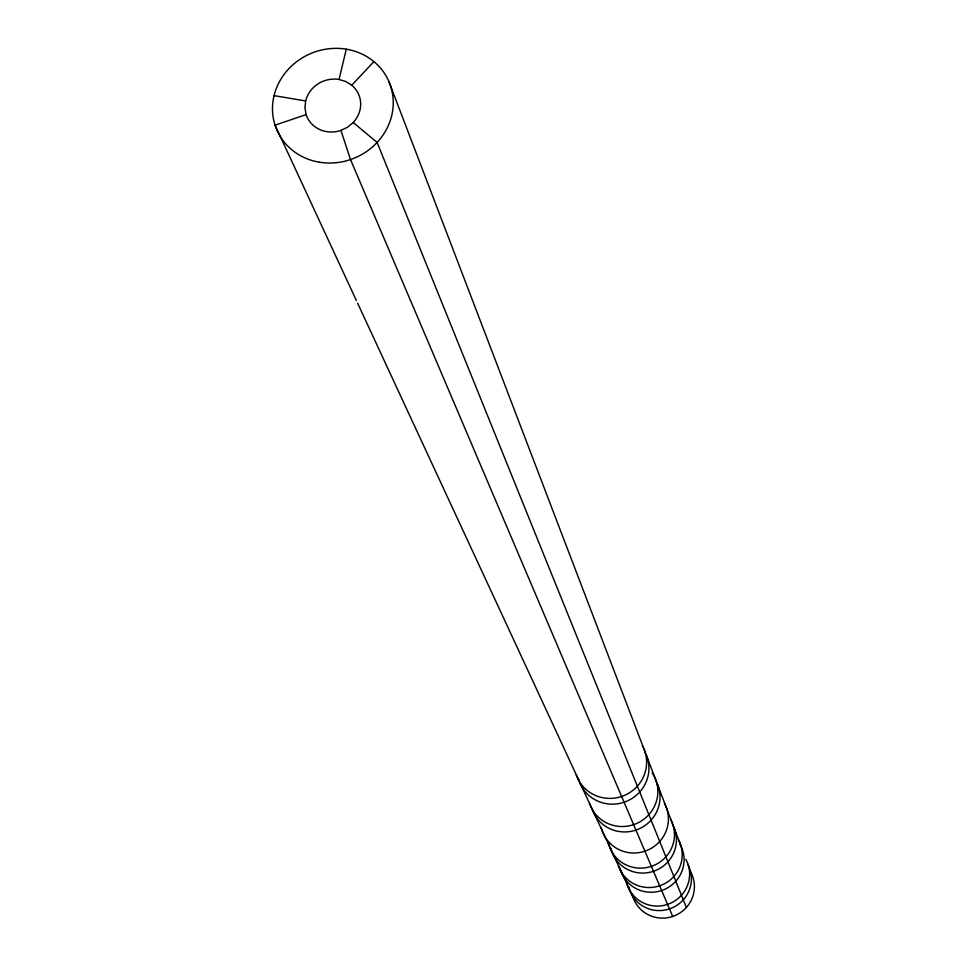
<?xml version="1.0" encoding="UTF-8"?>
<svg xmlns="http://www.w3.org/2000/svg" width="967" height="967" viewBox="0 0 967 967"><rect width="100%" height="100%" fill="white"/><g stroke="black" fill="none" stroke-linecap="round" stroke-linejoin="round"><path stroke-width="1.45" d="M346.307 49.184L339.042 79.463A28.164 26.157 -22.9 0 0 305.657 100.943L304.943 107.833L306.14 114.577A28.164 26.157 -22.9 0 0 340.952 130.412L350.525 159.579L672.706 916.462M686.389 907.469L377.118 142.451L353.209 122.519A28.164 26.157 -22.9 0 0 351.77 85.229L373.891 61.598M353.209 122.519L347.588 127.209L340.952 130.412M306.14 114.577L275.063 125.166L356.364 300.507M274.072 95.624L305.657 100.943M339.042 79.463L345.848 81.53L351.77 85.229M357.633 303.251L632.962 897.05M388.77 81.216L644.844 751.323M646.053 754.514L656.122 780.816M657.222 783.729L672.802 824.476M673.757 826.99L680.575 844.82M643.744 748.446A36.263 35.283 -22.9 0 1 623.123 795.926A36.263 35.283 -22.9 0 1 576.127 774.47M642.378 745.69A36.263 35.283 -22.9 0 1 643.321 747.515M670.506 819.23A33.543 32.793 -22.9 0 1 652.761 865.864A33.543 32.793 -22.9 0 1 608.448 843.115M664.402 803.263A34.135 33.337 -22.9 0 1 646.331 850.67A34.135 33.337 -22.9 0 1 601.244 827.559M685.821 859.252A32.068 31.44 -22.9 0 1 668.886 903.903A32.068 31.44 -22.9 0 1 626.483 882.073M680.236 844.662A32.6 31.935 -22.9 0 1 663.011 890.039A32.6 31.935 -22.9 0 1 619.907 867.87M672.5 824.44A33.349 32.624 -22.9 0 1 654.864 870.808A33.349 32.624 -22.9 0 1 610.793 848.18M678.338 839.694A32.793 32.104 -22.9 0 1 662.335 884.769A32.793 32.104 -22.9 0 1 618.433 865.731M690.68 871.968A31.597 31.004 -22.9 0 1 674.011 915.991A31.597 31.004 -22.9 0 1 632.225 894.451M687.634 864.002A31.887 31.27 -22.9 0 1 670.808 908.424A31.887 31.27 -22.9 0 1 628.635 886.703M644.711 751.758A36.045 35.078 -22.9 0 1 626.06 801.51A36.045 35.078 -22.9 0 1 578.278 778.423M652.169 772.79A35.175 34.28 -22.9 0 1 637.894 822.905A35.175 34.28 -22.9 0 1 589.471 803.263M655.916 781.058A34.957 34.087 -22.9 0 1 638.788 828.985A34.957 34.087 -22.9 0 1 592.046 808.811M319.521 162.226A61.03 56.666 -22.9 0 0 390.547 85.821A61.03 56.666 -22.9 0 0 288.541 69.044A61.03 56.666 -22.9 0 0 319.521 162.226"/></g></svg>
